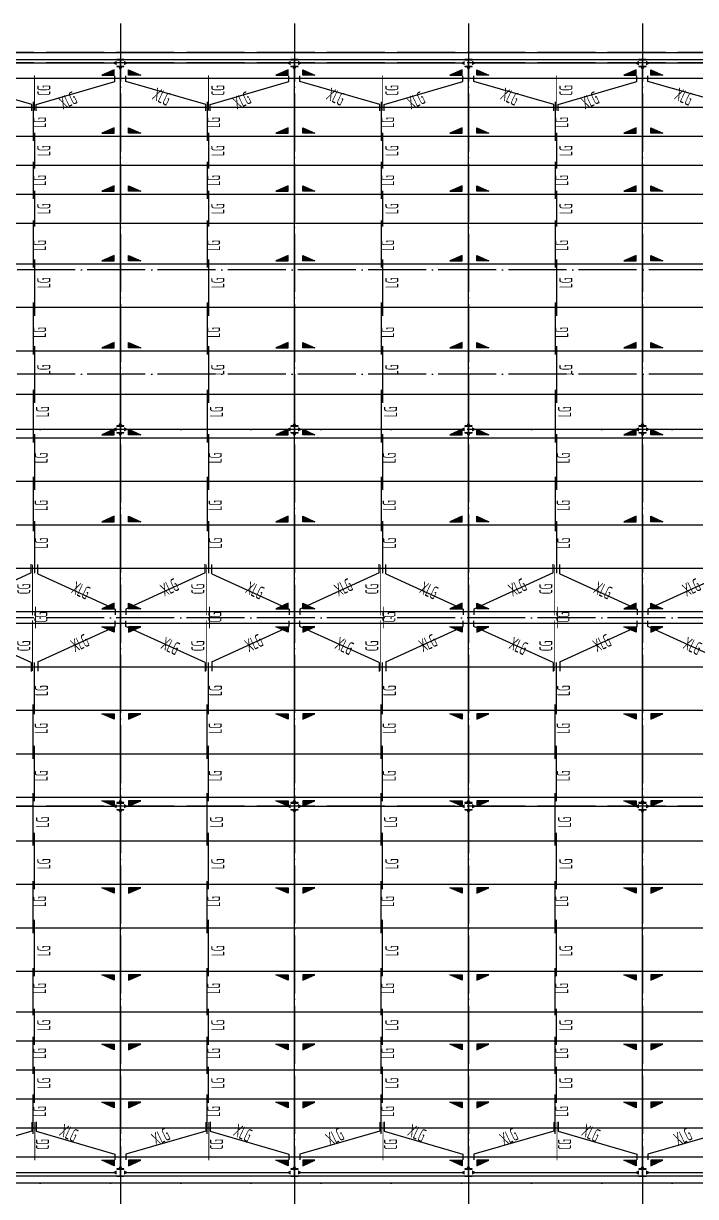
# Model space of a CAD drawing. Extents: x -138012 to 2129925, y -311560 to 0.
# Drawn here: x 1452192 to 1475363, y -184617 to -144155 of the extents above; entities that cross this region are included whole.
import ezdxf

# ---------------------------------------------------------------- set-up
doc = ezdxf.new("R2010")
doc.units = 0
doc.header["$LTSCALE"] = 1000
doc.header["$MEASUREMENT"] = 0
doc.linetypes.add('DOTE', pattern=[2.42, 2, -0.2, 0.02, -0.2])
doc.layers.get('0').update_dxf_attribs({"linetype": 'CONTINUOUS'})
for name, color, linetype in [('DOTE', 253, 'DOTE'), ('TEXT', 7, 'CONTINUOUS'), ('字符串标注', 253, 'CONTINUOUS'), ('尺寸标注', 7, 'CONTINUOUS'), ('拉条', 6, 'CONTINUOUS'), ('柱构件', 2, 'CONTINUOUS'), ('梁构件', 4, 'CONTINUOUS')]:
    doc.layers.add(name, color=color, linetype=linetype)
doc.styles.add('TSSD_REIN', font='tssdeng.shx', dxfattribs={"width": 0.7, "bigfont": 'tssdchn.shx'})

# ---------------------------------------------------------------- blocks, each defined once
blk = doc.blocks.new('yc1')
blk.add_hatch(color=256).paths.add_polyline_path([(37532, -426197), (37811, -426197), (37811, -426323)])
at = {"ltscale": 0.05}
for p, q in [((37811, -426323), (37532, -426197)), ((37532, -426197), (37811, -426197)), ((37811, -426197), (37811, -426323))]:
    blk.add_line(p, q, dxfattribs=at)
blk = doc.blocks.new('7456745675')
at = {"const_width": 30, "elevation": -1300}
for points in [[(1542522, -211041), (1542522, -212253)], [(1542454, -229660), (1542454, -227916)], [(1542454, -229838), (1542454, -231583)]]:
    blk.add_lwpolyline(points, dxfattribs=at)
at = {"const_width": 30}
for points in [[(1542556, -230117), (1542556, -229369)], [(1542533, -248460), (1542533, -247140)]]:
    blk.add_lwpolyline(points, dxfattribs=at)
at = {"layer": '拉条'}
for p, q in [((1539669, -211248, -1300), (1539669, -211050, -1300)), ((1545285, -211248, -1300), (1545285, -211050, -1300)), ((1542427, -212041, -1300), (1539669, -211248, -1300)), ((1542573, -212041, -1300), (1545285, -211248, -1300)), ((1542475, -211953, -1300), (1542475, -212837, -1300)), ((1542427, -212258, -1300), (1542427, -212041, -1300)), ((1542475, -212038, -1300), (1542475, -213301, -1300)), ((1542573, -212261, -1300), (1542573, -212041, -1300)), ((1542519, -213017, -1300), (1542519, -214256, -1300)), ((1542475, -214023, -1300), (1542475, -215301, -1300)), ((1542519, -215017, -1300), (1542519, -216256, -1300)), ((1542475, -216048, -1300), (1542475, -217670, -1300)), ((1542519, -217386, -1300), (1542519, -219336, -1300)), ((1542475, -218873, -1300), (1542475, -220670, -1300)), ((1542519, -220386, -1300), (1542519, -222336, -1300)), ((1542475, -221891, -1300), (1542475, -223702, -1300)), ((1542519, -223418, -1300), (1542519, -225336, -1300)), ((1542475, -224886, -1300), (1542475, -226759)), ((1542519, -226422), (1542519, -228208, -1300)), ((1542400, -228203, -1300), (1539671, -229450, -1300)), ((1542400, -228203, -1300), (1542400, -227896, -1300)), ((1542636, -228229, -1300), (1542636, -227912, -1300)), ((1542636, -228229, -1300), (1545300, -229450, -1300)), ((1539671, -229450, -1300), (1539671, -229648, -1300)), ((1545300, -229450, -1300), (1545300, -229648, -1300)), ((1539671, -230048, -1300), (1539671, -229850, -1300)), ((1542400, -231296, -1300), (1539671, -230048, -1300)), ((1542636, -231270, -1300), (1545300, -230048, -1300)), ((1545300, -230048, -1300), (1545300, -229850, -1300)), ((1542400, -231296, -1300), (1542400, -231603, -1300)), ((1542519, -233077), (1542519, -231290, -1300)), ((1542636, -231270, -1300), (1542636, -231587, -1300)), ((1542475, -234612, -1300), (1542475, -232740)), ((1542519, -236080, -1300), (1542519, -234163, -1300)), ((1542475, -237607, -1300), (1542475, -235797, -1300)), ((1542519, -239112, -1300), (1542519, -237163, -1300)), ((1542475, -240625, -1300), (1542475, -238829, -1300)), ((1542519, -242112, -1300), (1542519, -240163, -1300)), ((1542475, -243451, -1300), (1542475, -241829, -1300)), ((1542519, -244481, -1300), (1542519, -243242, -1300)), ((1542475, -245475, -1300), (1542475, -244198, -1300)), ((1542519, -246481, -1300), (1542519, -245242, -1300)), ((1542475, -247459, -1300), (1542475, -246198, -1300)), ((1542475, -247545, -1300), (1542475, -246661, -1300)), ((1542427, -247141, -1300), (1542427, -247458, -1300)), ((1542573, -247138, -1300), (1542573, -247458, -1300)), ((1542427, -247458, -1300), (1539669, -248250, -1300)), ((1542573, -247458, -1300), (1545285, -248250, -1300)), ((1539669, -248250, -1300), (1539669, -248448, -1300)), ((1545285, -248250, -1300), (1545285, -248448, -1300))]:
    blk.add_line(p, q, dxfattribs=at)
at = {"layer": '拉条', "yscale": 1.5, "zscale": 1.5}
for p, xscale, rotation in [((1596482, -850333, -1300), 1.5, 179.999999982213), ((1488545, -850333, -1300), -1.5, 180.0000000266804), ((1596482, -852333, -1300), 1.5, 179.999999982213), ((1488545, -852333, -1300), -1.5, 180.0000000266804), ((1596482, -854333, -1300), 1.5, 179.999999982213), ((1488545, -854333, -1300), -1.5, 180.0000000266804), ((1596482, -856733, -1300), 1.5, 179.999999982213), ((1488545, -856733, -1300), -1.5, 180.0000000266804), ((1596482, -859733, -1300), 1.5, 179.999999982213), ((1488545, -859733, -1300), -1.5, 180.0000000266804), ((1596482, -862733, -1300), 1.5, 179.999999982213), ((1488545, -862733, -1300), -1.5, 180.0000000266804), ((1596482, -865733, -1300), 1.5, 179.999999982213), ((1488545, -865733, -1300), -1.5, 180.0000000266804), ((1596482, -868733, -1300), 1.5, 179.999999982213), ((1488545, -868733, -1300), -1.5, 180.0000000266804), ((1596482, 409234, -1300), -1.5, 1.77869718953616e-08), ((1488545, 409234, -1300), 1.5, 359.9999999733196), ((1596482, 406234, -1300), -1.5, 1.77869718953616e-08), ((1488545, 406234, -1300), 1.5, 359.9999999733196), ((1596482, 403234, -1300), -1.5, 1.77869718953616e-08), ((1488545, 403234, -1300), 1.5, 359.9999999733196), ((1596482, 400234, -1300), -1.5, 1.77869718953616e-08), ((1488545, 400234, -1300), 1.5, 359.9999999733196), ((1596482, 397234, -1300), -1.5, 1.77869718953616e-08), ((1488545, 397234, -1300), 1.5, 359.9999999733196), ((1596482, 394834, -1300), -1.5, 1.77869718953616e-08), ((1488545, 394834, -1300), 1.5, 359.9999999733196), ((1596482, 392834, -1300), -1.5, 1.77869718953616e-08), ((1488545, 392834, -1300), 1.5, 359.9999999733196), ((1596482, 390834, -1300), -1.5, 1.77869718953616e-08), ((1488545, 390834, -1300), 1.5, 359.9999999733196)]:
    blk.add_blockref('yc1', p, dxfattribs=dict(at, xscale=xscale, rotation=rotation))
at = {"layer": 'TEXT', "style": 'TSSD_REIN', "width": 0.55}
for s, rotation, p in [('XLG', 334.7388, (1540551, -211852, -1300)), ('CG', 90, (1543068, -211745, -1300)), ('XLG', 25.2612, (1543501, -212230, -1300)), ('LG', 90, (1542919, -212845, -1300)), ('LG', 90, (1543065, -213820, -1300)), ('LG', 90, (1542919, -214845, -1300)), ('LG', 90, (1543065, -215820, -1300)), ('LG', 90, (1542919, -217085, -1300)), ('LG', 90, (1543065, -218381, -1300)), ('LG', 90, (1542919, -220085, -1300)), ('LG', 90, (1543065, -221381, -1300)), ('LG', 90, (1543021, -222825, -1300)), ('LG', 90, (1542976, -224419)), ('LG', 90, (1542976, -226058, -1300)), ('LG', 90, (1542984, -227359)), ('XLG', 25.2612, (1541003, -229027, -1300)), ('CG', 90, (1542375, -228938, -1300)), ('XLG', 334.7388, (1543761, -228881, -1300)), ('CG', 90, (1542965, -229913)), ('XLG', 334.7388, (1540848, -230800, -1300)), ('CG', 90, (1542375, -230903, -1300)), ('XLG', 25.2612, (1543916, -230946, -1300)), ('LG', 90, (1542984, -232444)), ('LG', 90, (1542976, -233745, -1300)), ('LG', 90, (1542976, -235384)), ('LG', 90, (1543021, -236979, -1300)), ('LG', 90, (1543065, -238422, -1300)), ('LG', 90, (1542919, -239718, -1300)), ('LG', 90, (1543065, -241422, -1300)), ('LG', 90, (1542919, -242718, -1300)), ('LG', 90, (1543065, -243984, -1300)), ('LG', 90, (1542919, -244958, -1300)), ('LG', 90, (1543065, -245984, -1300)), ('LG', 90, (1542919, -246958, -1300)), ('XLG', 334.7388, (1543346, -247597, -1300)), ('XLG', 25.2612, (1540706, -247975, -1300)), ('CG', 90, (1543021, -248099, -1300))]:
    blk.add_text(s, height=450, rotation=rotation, dxfattribs=at).set_placement(p)

msp = doc.modelspace()

# ---------------------------------------------------------------- linework, layer by layer
at = {"layer": 'DOTE', "color": 8, "linetype": 'DOTE'}
for p, q in [((1455533.079, -144154.625), (1455533.079, -185154.625)), ((1461533.079, -144154.625), (1461533.079, -185154.625)), ((1467533.079, -144154.625), (1467533.079, -185154.625)), ((1473533.079, -144154.625), (1473533.079, -185154.625)), ((1498533.079, -145154.625), (1418533.079, -145154.625)), ((1498533.079, -145514.625), (1418533.079, -145514.625)), ((1497533.079, -152654.625), (1418533.079, -152654.625)), ((1497533.079, -156254.625), (1418533.079, -156254.625)), ((1498533.079, -158154.625), (1418533.079, -158154.625)), ((1498533.079, -164654.625, -1300), (1418533.079, -164654.625, -1300)), ((1498533.079, -171154.625), (1418533.079, -171154.625)), ((1498533.079, -184154.625), (1418533.079, -184154.625))]:
    msp.add_line(p, q, dxfattribs=at)
at = {"layer": '字符串标注', "const_width": 1.5}
for points in [[(1455533.784, -145519.631, 1), (1455532.283, -145519.631, 1), (1455533.784, -145519.631, 1)], [(1461533.784, -145519.631, 1), (1461532.283, -145519.631, 1), (1461533.784, -145519.631, 1)], [(1467533.784, -145519.631, 1), (1467532.283, -145519.631, 1), (1467533.784, -145519.631, 1)], [(1473533.784, -145519.631, 1), (1473532.283, -145519.631, 1), (1473533.784, -145519.631, 1)], [(1455533.784, -183789.625, 1), (1455532.283, -183789.625, 1), (1455533.784, -183789.625, 1)], [(1461533.784, -183789.625, 1), (1461532.283, -183789.625, 1), (1461533.784, -183789.625, 1)], [(1467533.784, -183789.625, 1), (1467532.283, -183789.625, 1), (1467533.784, -183789.625, 1)], [(1473533.784, -183789.625, 1), (1473532.283, -183789.625, 1), (1473533.784, -183789.625, 1)]]:
    msp.add_lwpolyline(points, format="xyb", close=True, dxfattribs=at)
at = {"layer": '字符串标注', "const_width": 1.5, "elevation": 1300}
for points in [[(1455533.784, -158154.625, 1), (1455532.283, -158154.625, 1), (1455533.784, -158154.625, 1)], [(1461533.784, -158154.625, 1), (1461532.283, -158154.625, 1), (1461533.784, -158154.625, 1)], [(1467533.784, -158154.625, 1), (1467532.283, -158154.625, 1), (1467533.784, -158154.625, 1)], [(1473533.784, -158154.625, 1), (1473532.283, -158154.625, 1), (1473533.784, -158154.625, 1)], [(1455533.784, -171154.625, 1), (1455532.283, -171154.625, 1), (1455533.784, -171154.625, 1)], [(1461533.784, -171154.625, 1), (1461532.283, -171154.625, 1), (1461533.784, -171154.625, 1)], [(1467533.784, -171154.625, 1), (1467532.283, -171154.625, 1), (1467533.784, -171154.625, 1)], [(1473533.784, -171154.625, 1), (1473532.283, -171154.625, 1), (1473533.784, -171154.625, 1)]]:
    msp.add_lwpolyline(points, format="xyb", close=True, dxfattribs=at)
at = {"layer": '尺寸标注'}
for points in [[(1419533.079, -145154.625), (1497533.079, -145154.625), (1497533.079, -184154.625), (1419533.079, -184154.625)], [(1419773.079, -145394.625), (1497293.079, -145394.625), (1497293.079, -183914.625), (1419773.079, -183914.625)]]:
    msp.add_lwpolyline(points, close=True, dxfattribs=at)
at = {"layer": '拉条', "color": 2}
for p, q in [((1497173.134, -146054.625, -1300), (1419893.079, -146054.625, -1300)), ((1497173.134, -147054.625, -1300), (1419893.079, -147054.625, -1300)), ((1497173.134, -148054.625, -1300), (1419893.079, -148054.625, -1300)), ((1497173.134, -149054.625, -1300), (1419893.079, -149054.625, -1300)), ((1497173.134, -150054.625, -1300), (1419893.079, -150054.625, -1300)), ((1497173.134, -151054.625, -1300), (1419893.079, -151054.625, -1300)), ((1497173.134, -152454.625, -1300), (1419893.079, -152454.625, -1300)), ((1497173.134, -153954.625, -1300), (1419893.079, -153954.625, -1300)), ((1497173.134, -155454.625, -1300), (1419893.079, -155454.625, -1300)), ((1497173.134, -156954.625, -1300), (1419893.079, -156954.625, -1300)), ((1497173.134, -158454.625, -1300), (1419893.079, -158454.625, -1300)), ((1497173.134, -159954.625, -1300), (1419893.079, -159954.625, -1300)), ((1497173.134, -161454.625, -1300), (1419893.079, -161454.625, -1300)), ((1497173.134, -162954.625, -1300), (1419893.079, -162954.625, -1300)), ((1497173.134, -164454.625, -1300), (1419893.079, -164454.625, -1300)), ((1497217.614, -164854.625, -1300), (1419937.559, -164854.625, -1300)), ((1497173.134, -166354.625, -1300), (1419893.079, -166354.625, -1300)), ((1497173.134, -167854.625, -1300), (1419893.079, -167854.625, -1300)), ((1497173.134, -169354.625, -1300), (1419893.079, -169354.625, -1300)), ((1497173.134, -170854.625, -1300), (1419893.079, -170854.625, -1300)), ((1497173.134, -172354.625, -1300), (1419893.079, -172354.625, -1300)), ((1497173.134, -173854.625, -1300), (1419893.079, -173854.625, -1300)), ((1497173.134, -175354.625, -1300), (1419893.079, -175354.625, -1300)), ((1497173.134, -176854.625, -1300), (1419893.079, -176854.625, -1300)), ((1497173.134, -178254.625, -1300), (1419893.079, -178254.625, -1300)), ((1497173.134, -179254.625, -1300), (1419893.079, -179254.625, -1300)), ((1497173.134, -180254.625, -1300), (1419893.079, -180254.625, -1300)), ((1497173.134, -181254.625, -1300), (1419893.079, -181254.625, -1300)), ((1497173.134, -182254.625, -1300), (1419893.079, -182254.625, -1300)), ((1497173.134, -183254.625, -1300), (1419893.079, -183254.625, -1300))]:
    msp.add_line(p, q, dxfattribs=at)
at = {"layer": '柱构件'}
for p, q in [((1455658.033, -145394.625), (1455408.033, -145394.625)), ((1455408.033, -145394.625), (1455408.033, -145408.627)), ((1455408.033, -145408.627), (1455528.535, -145408.627)), ((1455408.033, -145630.63), (1455408.033, -145644.625)), ((1455408.033, -145630.63), (1455528.535, -145630.63)), ((1455408.033, -145644.625), (1455658.033, -145644.625)), ((1455528.535, -145408.627), (1455528.535, -145630.63)), ((1455537.532, -145408.627), (1455658.033, -145408.627)), ((1455537.532, -145630.63), (1455537.532, -145408.627)), ((1455537.532, -145630.63), (1455658.033, -145630.63)), ((1455658.033, -145408.627), (1455658.033, -145394.625)), ((1455658.033, -145644.625), (1455658.033, -145630.63)), ((1461658.033, -145394.625), (1461408.033, -145394.625)), ((1461408.033, -145394.625), (1461408.033, -145408.627)), ((1461408.033, -145408.627), (1461528.535, -145408.627)), ((1461408.033, -145630.63), (1461408.033, -145644.625)), ((1461408.033, -145630.63), (1461528.535, -145630.63)), ((1461408.033, -145644.625), (1461658.033, -145644.625)), ((1461528.535, -145408.627), (1461528.535, -145630.63)), ((1461537.532, -145408.627), (1461658.033, -145408.627)), ((1461537.532, -145630.63), (1461537.532, -145408.627)), ((1461537.532, -145630.63), (1461658.033, -145630.63)), ((1461658.033, -145408.627), (1461658.033, -145394.625)), ((1461658.033, -145644.625), (1461658.033, -145630.63)), ((1467658.033, -145394.625), (1467408.033, -145394.625)), ((1467408.033, -145394.625), (1467408.033, -145408.627)), ((1467408.033, -145408.627), (1467528.535, -145408.627)), ((1467408.033, -145630.63), (1467408.033, -145644.625)), ((1467408.033, -145630.63), (1467528.535, -145630.63)), ((1467408.033, -145644.625), (1467658.033, -145644.625)), ((1467528.535, -145408.627), (1467528.535, -145630.63)), ((1467537.538, -145408.627), (1467658.033, -145408.627)), ((1467537.538, -145630.63), (1467537.538, -145408.627)), ((1467537.538, -145630.63), (1467658.033, -145630.63)), ((1467658.033, -145408.627), (1467658.033, -145394.625)), ((1467658.033, -145644.625), (1467658.033, -145630.63)), ((1473658.033, -145394.625), (1473408.033, -145394.625)), ((1473408.033, -145394.625), (1473408.033, -145408.627)), ((1473408.033, -145408.627), (1473528.535, -145408.627)), ((1473408.033, -145630.63), (1473408.033, -145644.625)), ((1473408.033, -145630.63), (1473528.535, -145630.63)), ((1473408.033, -145644.625), (1473658.033, -145644.625)), ((1473528.535, -145408.627), (1473528.535, -145630.63)), ((1473537.538, -145408.627), (1473658.033, -145408.627)), ((1473537.538, -145630.63), (1473537.538, -145408.627)), ((1473537.538, -145630.63), (1473658.033, -145630.63)), ((1473658.033, -145408.627), (1473658.033, -145394.625)), ((1473658.033, -145644.625), (1473658.033, -145630.63)), ((1455658.033, -158029.622, 1300), (1455408.033, -158029.622, 1300)), ((1455408.033, -158029.622, 1300), (1455408.033, -158043.624, 1300)), ((1455408.033, -158043.624, 1300), (1455528.535, -158043.624, 1300)), ((1455528.535, -158043.624, 1300), (1455528.535, -158265.624, 1300)), ((1455537.532, -158043.624, 1300), (1455658.033, -158043.624, 1300)), ((1455537.532, -158265.624, 1300), (1455537.532, -158043.624, 1300)), ((1455658.033, -158043.624, 1300), (1455658.033, -158029.622, 1300)), ((1461658.033, -158029.622, 1300), (1461408.033, -158029.622, 1300)), ((1461408.033, -158029.622, 1300), (1461408.033, -158043.624, 1300)), ((1461408.033, -158043.624, 1300), (1461528.535, -158043.624, 1300)), ((1461528.535, -158043.624, 1300), (1461528.535, -158265.624, 1300)), ((1461537.532, -158043.624, 1300), (1461658.033, -158043.624, 1300)), ((1461537.532, -158265.624, 1300), (1461537.532, -158043.624, 1300)), ((1461658.033, -158043.624, 1300), (1461658.033, -158029.622, 1300)), ((1467658.033, -158029.622, 1300), (1467408.033, -158029.622, 1300)), ((1467408.033, -158029.622, 1300), (1467408.033, -158043.624, 1300)), ((1467408.033, -158043.624, 1300), (1467528.535, -158043.624, 1300)), ((1467528.535, -158043.624, 1300), (1467528.535, -158265.624, 1300)), ((1467537.538, -158043.624, 1300), (1467658.033, -158043.624, 1300)), ((1467537.538, -158265.624, 1300), (1467537.538, -158043.624, 1300)), ((1467658.033, -158043.624, 1300), (1467658.033, -158029.622, 1300)), ((1473658.033, -158029.622, 1300), (1473408.033, -158029.622, 1300)), ((1473408.033, -158029.622, 1300), (1473408.033, -158043.624, 1300)), ((1473408.033, -158043.624, 1300), (1473528.535, -158043.624, 1300)), ((1473528.535, -158043.624, 1300), (1473528.535, -158265.624, 1300)), ((1473537.538, -158043.624, 1300), (1473658.033, -158043.624, 1300)), ((1473537.538, -158265.624, 1300), (1473537.538, -158043.624, 1300)), ((1473658.033, -158043.624, 1300), (1473658.033, -158029.622, 1300)), ((1455408.033, -158265.624, 1300), (1455408.033, -158279.625, 1300)), ((1455408.033, -158265.624, 1300), (1455528.535, -158265.624, 1300)), ((1455408.033, -158279.625, 1300), (1455658.033, -158279.625, 1300)), ((1455537.532, -158265.624, 1300), (1455658.033, -158265.624, 1300)), ((1455658.033, -158279.625, 1300), (1455658.033, -158265.624, 1300)), ((1461408.033, -158265.624, 1300), (1461408.033, -158279.625, 1300)), ((1461408.033, -158265.624, 1300), (1461528.535, -158265.624, 1300)), ((1461408.033, -158279.625, 1300), (1461658.033, -158279.625, 1300)), ((1461537.532, -158265.624, 1300), (1461658.033, -158265.624, 1300)), ((1461658.033, -158279.625, 1300), (1461658.033, -158265.624, 1300)), ((1467408.033, -158265.624, 1300), (1467408.033, -158279.625, 1300)), ((1467408.033, -158265.624, 1300), (1467528.535, -158265.624, 1300)), ((1467408.033, -158279.625, 1300), (1467658.033, -158279.625, 1300)), ((1467537.538, -158265.624, 1300), (1467658.033, -158265.624, 1300)), ((1467658.033, -158279.625, 1300), (1467658.033, -158265.624, 1300)), ((1473408.033, -158265.624, 1300), (1473408.033, -158279.625, 1300)), ((1473408.033, -158265.624, 1300), (1473528.535, -158265.624, 1300)), ((1473408.033, -158279.625, 1300), (1473658.033, -158279.625, 1300)), ((1473537.538, -158265.624, 1300), (1473658.033, -158265.624, 1300)), ((1473658.033, -158279.625, 1300), (1473658.033, -158265.624, 1300)), ((1455658.033, -171029.625, 1300), (1455408.033, -171029.625, 1300)), ((1455408.033, -171029.625, 1300), (1455408.033, -171043.624, 1300)), ((1455408.033, -171043.624, 1300), (1455528.535, -171043.624, 1300)), ((1455528.535, -171043.624, 1300), (1455528.535, -171265.624, 1300)), ((1455537.532, -171043.624, 1300), (1455658.033, -171043.624, 1300)), ((1455537.532, -171265.624, 1300), (1455537.532, -171043.624, 1300)), ((1455658.033, -171043.624, 1300), (1455658.033, -171029.625, 1300)), ((1461658.033, -171029.625, 1300), (1461408.033, -171029.625, 1300)), ((1461408.033, -171029.625, 1300), (1461408.033, -171043.624, 1300)), ((1461408.033, -171043.624, 1300), (1461528.535, -171043.624, 1300)), ((1461528.535, -171043.624, 1300), (1461528.535, -171265.624, 1300)), ((1461537.532, -171043.624, 1300), (1461658.033, -171043.624, 1300)), ((1461537.532, -171265.624, 1300), (1461537.532, -171043.624, 1300)), ((1461658.033, -171043.624, 1300), (1461658.033, -171029.625, 1300)), ((1467658.033, -171029.625, 1300), (1467408.033, -171029.625, 1300)), ((1467408.033, -171029.625, 1300), (1467408.033, -171043.624, 1300)), ((1467408.033, -171043.624, 1300), (1467528.535, -171043.624, 1300)), ((1467528.535, -171043.624, 1300), (1467528.535, -171265.624, 1300)), ((1467537.538, -171043.624, 1300), (1467658.033, -171043.624, 1300)), ((1467537.538, -171265.624, 1300), (1467537.538, -171043.624, 1300)), ((1467658.033, -171043.624, 1300), (1467658.033, -171029.625, 1300)), ((1473658.033, -171029.625, 1300), (1473408.033, -171029.625, 1300)), ((1473408.033, -171029.625, 1300), (1473408.033, -171043.624, 1300)), ((1473408.033, -171043.624, 1300), (1473528.535, -171043.624, 1300)), ((1473528.535, -171043.624, 1300), (1473528.535, -171265.624, 1300)), ((1473537.538, -171043.624, 1300), (1473658.033, -171043.624, 1300)), ((1473537.538, -171265.624, 1300), (1473537.538, -171043.624, 1300)), ((1473658.033, -171043.624, 1300), (1473658.033, -171029.625, 1300)), ((1455408.033, -171265.624, 1300), (1455408.033, -171279.625, 1300)), ((1455408.033, -171265.624, 1300), (1455528.535, -171265.624, 1300)), ((1455408.033, -171279.625, 1300), (1455658.033, -171279.625, 1300)), ((1455537.532, -171265.624, 1300), (1455658.033, -171265.624, 1300)), ((1455658.033, -171279.625, 1300), (1455658.033, -171265.624, 1300)), ((1461408.033, -171265.624, 1300), (1461408.033, -171279.625, 1300)), ((1461408.033, -171265.624, 1300), (1461528.535, -171265.624, 1300)), ((1461408.033, -171279.625, 1300), (1461658.033, -171279.625, 1300)), ((1461537.532, -171265.624, 1300), (1461658.033, -171265.624, 1300)), ((1461658.033, -171279.625, 1300), (1461658.033, -171265.624, 1300)), ((1467408.033, -171265.624, 1300), (1467408.033, -171279.625, 1300)), ((1467408.033, -171265.624, 1300), (1467528.535, -171265.624, 1300)), ((1467408.033, -171279.625, 1300), (1467658.033, -171279.625, 1300)), ((1467537.538, -171265.624, 1300), (1467658.033, -171265.624, 1300)), ((1467658.033, -171279.625, 1300), (1467658.033, -171265.624, 1300)), ((1473408.033, -171265.624, 1300), (1473408.033, -171279.625, 1300)), ((1473408.033, -171265.624, 1300), (1473528.535, -171265.624, 1300)), ((1473408.033, -171279.625, 1300), (1473658.033, -171279.625, 1300)), ((1473537.538, -171265.624, 1300), (1473658.033, -171265.624, 1300)), ((1473658.033, -171279.625, 1300), (1473658.033, -171265.624, 1300)), ((1455658.033, -183664.625), (1455408.033, -183664.625)), ((1455408.033, -183664.625), (1455408.033, -183678.625)), ((1455408.033, -183678.625), (1455528.535, -183678.625)), ((1455528.535, -183678.625), (1455528.535, -183900.625)), ((1455537.532, -183678.625), (1455658.033, -183678.625)), ((1455537.532, -183900.625), (1455537.532, -183678.625)), ((1455658.033, -183678.625), (1455658.033, -183664.625)), ((1461658.033, -183664.625), (1461408.033, -183664.625)), ((1461408.033, -183664.625), (1461408.033, -183678.625)), ((1461408.033, -183678.625), (1461528.535, -183678.625)), ((1461528.535, -183678.625), (1461528.535, -183900.625)), ((1461537.532, -183678.625), (1461658.033, -183678.625)), ((1461537.532, -183900.625), (1461537.532, -183678.625)), ((1461658.033, -183678.625), (1461658.033, -183664.625)), ((1467658.033, -183664.625), (1467408.033, -183664.625)), ((1467408.033, -183664.625), (1467408.033, -183678.625)), ((1467408.033, -183678.625), (1467528.535, -183678.625)), ((1467528.535, -183678.625), (1467528.535, -183900.625)), ((1467537.538, -183678.625), (1467658.033, -183678.625)), ((1467537.538, -183900.625), (1467537.538, -183678.625)), ((1467658.033, -183678.625), (1467658.033, -183664.625)), ((1473658.033, -183664.625), (1473408.033, -183664.625)), ((1473408.033, -183664.625), (1473408.033, -183678.625)), ((1473408.033, -183678.625), (1473528.535, -183678.625)), ((1473528.535, -183678.625), (1473528.535, -183900.625)), ((1473537.538, -183678.625), (1473658.033, -183678.625)), ((1473537.538, -183900.625), (1473537.538, -183678.625)), ((1473658.033, -183678.625), (1473658.033, -183664.625)), ((1455408.033, -183900.625), (1455408.033, -183914.625)), ((1455408.033, -183900.625), (1455528.535, -183900.625)), ((1455408.033, -183914.625), (1455658.033, -183914.625)), ((1455537.532, -183900.625), (1455658.033, -183900.625)), ((1455658.033, -183914.625), (1455658.033, -183900.625)), ((1461408.033, -183900.625), (1461408.033, -183914.625)), ((1461408.033, -183900.625), (1461528.535, -183900.625)), ((1461408.033, -183914.625), (1461658.033, -183914.625)), ((1461537.532, -183900.625), (1461658.033, -183900.625)), ((1461658.033, -183914.625), (1461658.033, -183900.625)), ((1467408.033, -183900.625), (1467408.033, -183914.625)), ((1467408.033, -183900.625), (1467528.535, -183900.625)), ((1467408.033, -183914.625), (1467658.033, -183914.625)), ((1467537.538, -183900.625), (1467658.033, -183900.625)), ((1467658.033, -183914.625), (1467658.033, -183900.625)), ((1473408.033, -183900.625), (1473408.033, -183914.625)), ((1473408.033, -183900.625), (1473528.535, -183900.625)), ((1473408.033, -183914.625), (1473658.033, -183914.625)), ((1473537.538, -183900.625), (1473658.033, -183900.625)), ((1473658.033, -183914.625), (1473658.033, -183900.625))]:
    msp.add_line(p, q, dxfattribs=at)
at = {"layer": '梁构件', "const_width": 45}
for points in [[(1449658.033, -145519.631), (1455408.033, -145519.631)], [(1455658.033, -145519.631), (1461408.033, -145519.631)], [(1461658.033, -145519.631), (1467408.033, -145519.631)], [(1467658.033, -145519.631), (1473408.033, -145519.631)], [(1473658.033, -145519.631), (1479408.033, -145519.631)], [(1449658.033, -183789.625), (1455408.033, -183789.625)], [(1455658.033, -183789.625), (1461408.033, -183789.625)], [(1461658.033, -183789.625), (1467408.033, -183789.625)], [(1467658.033, -183789.625), (1473408.033, -183789.625)], [(1473658.033, -183789.625), (1479408.033, -183789.625)]]:
    msp.add_lwpolyline(points, dxfattribs=at)
at = {"layer": '梁构件', "const_width": 45, "elevation": 1300}
for points in [[(1455533.033, -158029.622), (1455533.033, -145644.625)], [(1461533.033, -158029.622), (1461533.033, -145644.625)], [(1467533.033, -158029.622), (1467533.033, -145644.625)], [(1473533.033, -158029.622), (1473533.033, -145644.625)], [(1449658.033, -158154.625), (1455408.033, -158154.625)], [(1455658.033, -158154.625), (1461408.033, -158154.625)], [(1461658.033, -158154.625), (1467408.033, -158154.625)], [(1467658.033, -158154.625), (1473408.033, -158154.625)], [(1473658.033, -158154.625), (1479408.033, -158154.625)], [(1455533.033, -171029.625), (1455533.033, -158279.625)], [(1461533.033, -171029.625), (1461533.033, -158279.625)], [(1467533.033, -171029.625), (1467533.033, -158279.625)], [(1473533.033, -171029.625), (1473533.033, -158279.625)], [(1449658.033, -171154.625), (1455408.033, -171154.625)], [(1455658.033, -171154.625), (1461408.033, -171154.625)], [(1461658.033, -171154.625), (1467408.033, -171154.625)], [(1467658.033, -171154.625), (1473408.033, -171154.625)], [(1473658.033, -171154.625), (1479408.033, -171154.625)], [(1455533.033, -183664.625), (1455533.033, -171279.625)], [(1461533.033, -183664.625), (1461533.033, -171279.625)], [(1467533.033, -183664.625), (1467533.033, -171279.625)], [(1473533.033, -183664.625), (1473533.033, -171279.625)]]:
    msp.add_lwpolyline(points, dxfattribs=at)
at = {"layer": '梁构件'}
for points in [[(1455408.033, -145594.631), (1455258.033, -145519.631), (1455408.033, -145444.631)], [(1455608.033, -145644.625), (1455533.033, -145794.625), (1455458.033, -145644.625)], [(1455658.033, -145444.631), (1455808.033, -145519.631), (1455658.033, -145594.631)], [(1461408.033, -145594.631), (1461258.033, -145519.631), (1461408.033, -145444.631)], [(1461608.033, -145644.625), (1461533.033, -145794.625), (1461458.033, -145644.625)], [(1461658.033, -145444.631), (1461808.033, -145519.631), (1461658.033, -145594.631)], [(1467408.033, -145594.631), (1467258.033, -145519.631), (1467408.033, -145444.631)], [(1467608.033, -145644.625), (1467533.033, -145794.625), (1467458.033, -145644.625)], [(1467658.033, -145444.631), (1467808.033, -145519.631), (1467658.033, -145594.631)], [(1473408.033, -145594.631), (1473258.033, -145519.631), (1473408.033, -145444.631)], [(1473608.033, -145644.625), (1473533.033, -145794.625), (1473458.033, -145644.625)], [(1473658.033, -145444.631), (1473808.033, -145519.631), (1473658.033, -145594.631)], [(1455408.033, -158229.625, 1300), (1455258.033, -158154.625, 1300), (1455408.033, -158079.625, 1300)], [(1455458.033, -158029.622, 1300), (1455533.033, -157879.622, 1300), (1455608.033, -158029.622, 1300)], [(1455658.033, -158079.625, 1300), (1455808.033, -158154.625, 1300), (1455658.033, -158229.625, 1300)], [(1461408.033, -158229.625, 1300), (1461258.033, -158154.625, 1300), (1461408.033, -158079.625, 1300)], [(1461458.033, -158029.622, 1300), (1461533.033, -157879.622, 1300), (1461608.033, -158029.622, 1300)], [(1461658.033, -158079.625, 1300), (1461808.033, -158154.625, 1300), (1461658.033, -158229.625, 1300)], [(1467408.033, -158229.625, 1300), (1467258.033, -158154.625, 1300), (1467408.033, -158079.625, 1300)], [(1467458.033, -158029.622, 1300), (1467533.033, -157879.622, 1300), (1467608.033, -158029.622, 1300)], [(1467658.033, -158079.625, 1300), (1467808.033, -158154.625, 1300), (1467658.033, -158229.625, 1300)], [(1473408.033, -158229.625, 1300), (1473258.033, -158154.625, 1300), (1473408.033, -158079.625, 1300)], [(1473458.033, -158029.622, 1300), (1473533.033, -157879.622, 1300), (1473608.033, -158029.622, 1300)], [(1473658.033, -158079.625, 1300), (1473808.033, -158154.625, 1300), (1473658.033, -158229.625, 1300)], [(1455608.033, -158279.625, 1300), (1455533.033, -158429.625, 1300), (1455458.033, -158279.625, 1300)], [(1461608.033, -158279.625, 1300), (1461533.033, -158429.625, 1300), (1461458.033, -158279.625, 1300)], [(1467608.033, -158279.625, 1300), (1467533.033, -158429.625, 1300), (1467458.033, -158279.625, 1300)], [(1473608.033, -158279.625, 1300), (1473533.033, -158429.625, 1300), (1473458.033, -158279.625, 1300)], [(1455408.033, -171229.625, 1300), (1455258.033, -171154.625, 1300), (1455408.033, -171079.625, 1300)], [(1455458.033, -171029.625, 1300), (1455533.033, -170879.625, 1300), (1455608.033, -171029.625, 1300)], [(1455658.033, -171079.625, 1300), (1455808.033, -171154.625, 1300), (1455658.033, -171229.625, 1300)], [(1461408.033, -171229.625, 1300), (1461258.033, -171154.625, 1300), (1461408.033, -171079.625, 1300)], [(1461458.033, -171029.625, 1300), (1461533.033, -170879.625, 1300), (1461608.033, -171029.625, 1300)], [(1461658.033, -171079.625, 1300), (1461808.033, -171154.625, 1300), (1461658.033, -171229.625, 1300)], [(1467408.033, -171229.625, 1300), (1467258.033, -171154.625, 1300), (1467408.033, -171079.625, 1300)], [(1467458.033, -171029.625, 1300), (1467533.033, -170879.625, 1300), (1467608.033, -171029.625, 1300)], [(1467658.033, -171079.625, 1300), (1467808.033, -171154.625, 1300), (1467658.033, -171229.625, 1300)], [(1473408.033, -171229.625, 1300), (1473258.033, -171154.625, 1300), (1473408.033, -171079.625, 1300)], [(1473458.033, -171029.625, 1300), (1473533.033, -170879.625, 1300), (1473608.033, -171029.625, 1300)], [(1473658.033, -171079.625, 1300), (1473808.033, -171154.625, 1300), (1473658.033, -171229.625, 1300)], [(1455608.033, -171279.625, 1300), (1455533.033, -171429.625, 1300), (1455458.033, -171279.625, 1300)], [(1461608.033, -171279.625, 1300), (1461533.033, -171429.625, 1300), (1461458.033, -171279.625, 1300)], [(1467608.033, -171279.625, 1300), (1467533.033, -171429.625, 1300), (1467458.033, -171279.625, 1300)], [(1473608.033, -171279.625, 1300), (1473533.033, -171429.625, 1300), (1473458.033, -171279.625, 1300)], [(1455458.033, -183664.625), (1455533.033, -183514.625), (1455608.033, -183664.625)], [(1461458.033, -183664.625), (1461533.033, -183514.625), (1461608.033, -183664.625)], [(1467458.033, -183664.625), (1467533.033, -183514.625), (1467608.033, -183664.625)], [(1473458.033, -183664.625), (1473533.033, -183514.625), (1473608.033, -183664.625)], [(1455408.033, -183864.625), (1455258.033, -183789.625), (1455408.033, -183714.625)], [(1455658.033, -183714.625), (1455808.033, -183789.625), (1455658.033, -183864.625)], [(1461408.033, -183864.625), (1461258.033, -183789.625), (1461408.033, -183714.625)], [(1461658.033, -183714.625), (1461808.033, -183789.625), (1461658.033, -183864.625)], [(1467408.033, -183864.625), (1467258.033, -183789.625), (1467408.033, -183714.625)], [(1467658.033, -183714.625), (1467808.033, -183789.625), (1467658.033, -183864.625)], [(1473408.033, -183864.625), (1473258.033, -183789.625), (1473408.033, -183714.625)], [(1473658.033, -183714.625), (1473808.033, -183789.625), (1473658.033, -183864.625)]]:
    msp.add_solid(points, dxfattribs=at)

# ---------------------------------------------------------------- block references
at = {"layer": 'TEXT'}
for p in [(-89947.095, 65094.66), (-83947.095, 65094.66), (-77947.095, 65094.66), (-71947.095, 65094.66), (-65947.095, 65094.66)]:
    msp.add_blockref('7456745675', p, dxfattribs=at)

doc.saveas('drawing.dxf')
